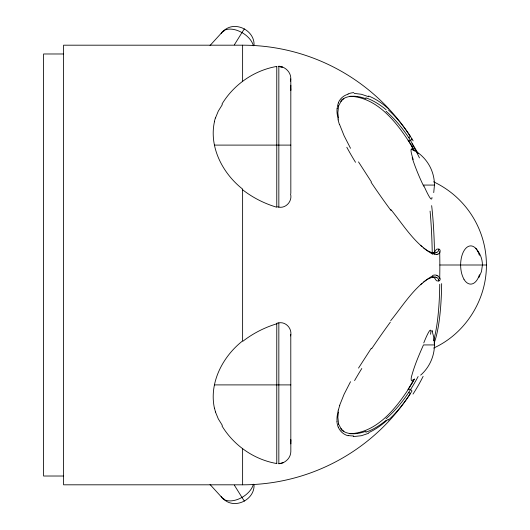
<?xml version="1.0" encoding="UTF-8"?>
<svg xmlns="http://www.w3.org/2000/svg" width="530" height="530" viewBox="0 0 530 530"><rect width="100%" height="100%" fill="white"/><g stroke="black" fill="none" stroke-linecap="round" stroke-linejoin="round"><path stroke-width="0.79" d="M221.971 425.908C233.816 445.518 254.155 459.656 276.766 463.545L276.766 323.293A11.912 11.077 -30.2 0 1 278.84 322.856C286.101 321.491 292.494 328.951 290.586 335.934M276.766 66.806L276.766 66.416C254.168 70.377 233.816 84.462 221.971 104.092M278.84 322.856L278.84 463.75C285.206 463.3 290.712 458.112 290.831 451.606L290.784 334.503M254.042 484.95C254.705 499.571 235.194 509.482 224.057 499.525M290.731 90.517L290.818 85.231M432.593 276.945C435.7 277.071 435.315 282.04 438.509 280.9L438.529 280.039M433.6 181.816A91.922 91.922 0 0 1 486.408 265C486.673 299.781 465.386 333.648 433.666 348.051M337.06 108.511L336.994 109.796A53.232 24.3 49.1 0 0 337.166 113.924L338.253 119.906M431.917 330.919A39.969 39.969 0 0 1 434.454 344.931C434.414 356.379 429.287 367.601 420.668 375.127M433.732 192.609L434.454 185.069A39.969 39.969 0 0 0 411.962 149.129L413.513 150.633M290.784 90.239L290.692 88.49M338.491 411.909L337.842 417.17L338.61 424.166M338.61 105.834L337.842 112.83L338.491 118.091M290.36 81.176C292.514 73.856 286.081 66.701 278.84 66.197M214.425 121.814C208.899 147.207 222.845 173.641 242.621 189.084L242.621 340.916C222.845 356.359 208.899 382.792 214.425 408.186M290.692 441.51L290.731 439.483M338.253 410.094L337.166 416.076A53.232 24.3 -49.1 0 0 336.987 420.21L337.06 421.489M215.465 117.998L218.314 111.075L222.355 104.582M339.617 405.397L344.089 394.267L350.522 381.706M438.535 249.948L438.88 249.113A1.484 1.113 -11.7 0 1 439.655 249.584A3.12 2.305 -7.1 0 1 439.966 250.074L439.999 250.14A4.975 3.73 -11.4 0 1 440.145 251.339L439.774 252.081M338.306 102.893C339.922 98.606 343.745 95.38 348.13 94.201M418.13 376.505C409.829 392.207 399.454 407.06 386.012 418.793M338.405 106.239L341.254 100.945L340.916 101.257L343.924 98.653M414.208 379.275L412.048 383.15M478.815 277.634L481.492 271.565L482.413 265A23.983 23.983 0 0 0 475.542 248.199L475.96 248.649M234.333 44.871L241.971 32.575A15.986 0.623 -60.5 0 1 244.423 29.415M358.512 368.092L371.331 348.217M414.44 378.937A195.855 195.855 0 0 1 408.146 389.623C394.77 409.856 376.174 432.639 349.972 433.752M390.709 320.657C403.509 304.955 414.606 286.094 432.639 275.872M413.248 379.685C410.114 383.415 411.187 376.664 411.909 375.147C414.804 364.739 419.084 354.775 423.477 344.931L434.454 344.931M210.019 45.507L221.487 32.939A15.986 12.78 31.2 0 1 224.197 30.813M388.291 420.171C397.533 411.731 405.264 401.767 411.889 391.173A1.603 0.61 32 0 0 410.538 389.63L408.146 389.623M420.886 284.398L422.046 283.378M423.722 281.986L426.875 279.635M341.201 100.243C348.097 94.446 358.108 95.797 365.932 98.759M224.057 30.475C235.194 20.518 254.705 30.429 254.042 45.05M436.766 252.293L435.647 252.903M427.518 279.244L432.97 276.898M437.939 254.089L436.813 254.566M368.708 433.262L361.367 435.726L353.265 436.587M365.932 431.241C358.108 434.202 348.097 435.554 341.201 429.757M432.593 253.055C435.7 252.929 435.315 247.96 438.509 249.1A1.424 0.457 0 0 1 438.88 249.113M278.84 463.71L283.424 462.65M349.972 96.248C376.174 97.361 394.77 120.144 408.146 140.377A195.848 195.848 0 0 1 414.44 151.063M408.968 137.959L408.743 137.614A1.597 0.656 -33.1 0 0 410.081 135.985A199.83 199.83 0 0 0 242.621 45.189L63.573 45.189L63.573 484.811L242.621 484.811A199.803 199.803 0 0 0 410.081 394.015A1.597 0.656 33.1 0 0 408.743 392.385M63.573 53.98L43.592 53.98L43.592 476.019L63.573 476.019M408.146 140.377L410.538 140.377A1.603 0.61 -32 0 0 411.889 138.827L411.552 138.29M214.451 145.101L290.824 145.101L290.831 193.51M434.454 185.069L423.477 185.069C423.775 185.096 431.864 204.812 431.99 197.471M439.84 265L486.408 265M214.451 384.899L290.824 384.899M354.146 93.393L361.367 94.274L368.708 96.738M276.766 66.416L276.766 206.707A11.912 11.07 30.1 0 0 278.84 207.137C286.094 208.515 292.494 201.042 290.586 194.066M280.337 66.793L281.834 67.005M278.84 66.581L282.583 67.111M432.97 253.102L427.518 250.756M348.13 435.799C343.745 434.62 339.922 431.393 338.306 427.107M436.813 275.434L437.939 275.911M432.639 254.128C414.606 243.906 403.509 225.045 390.709 209.343M435.647 277.097L436.766 277.707M426.875 250.365L423.722 248.013M343.924 431.347L340.916 428.743L341.254 429.055L338.405 423.761M420.886 245.602L422.046 246.622M386.012 111.207C394.824 118.846 402.277 127.935 408.743 137.614M388.291 109.829C396.712 117.501 403.853 126.471 410.081 135.985M210.019 484.493L221.487 497.06A15.986 12.78 -31.2 0 0 224.197 499.187M222.355 425.418L218.314 418.925L215.471 412.002M371.331 181.783L358.512 161.908M409.193 138.297L418.13 153.495M410.306 136.336L410.531 136.687M410.763 137.045L411.326 137.932M234.333 485.129L241.971 497.425A15.986 0.623 60.5 0 0 244.423 500.585M411.889 138.827L413.148 140.874M412.048 146.85L414.208 150.725M350.522 148.294L344.089 135.733L339.617 124.603M439.774 277.919L440.152 278.661A4.975 3.73 11.4 0 1 440.013 279.866L439.993 279.88A3.12 2.305 7.1 0 1 439.668 280.423A1.484 1.113 11.7 0 1 438.886 280.9A1.424 0.457 0 0 1 438.509 280.9M438.535 280.052L438.88 280.887M290.784 439.761L290.831 443.895M290.824 145.101L290.818 78.904M278.84 66.25L278.84 207.144M276.766 463.193L276.766 463.584M242.621 45.189L242.621 81.68M242.621 448.32L242.621 484.811M242.945 341.207A79.798 59.936 -22.7 0 1 276.865 323.764M276.66 207.203A79.798 60.95 22.5 0 1 242.21 189.442M214.332 121.774A78.612 58.611 33.4 0 1 215.399 117.965M221.162 33.529A18.212 10.944 31.2 0 1 237.957 30.68A18.212 10.944 31.2 0 1 253.367 45.812M215.531 411.976A78.612 58.486 -34.2 0 1 214.504 408.16M253.367 484.188A18.212 10.938 -31.2 0 1 237.957 499.32A18.212 10.938 -31.2 0 1 221.169 496.471M439.701 251.743A99.183 14.827 90 0 1 439.721 278.276M408.252 140.139A97.785 44.493 69.8 0 1 412.174 146.638M365.813 97.805A115.209 58.134 72.3 0 1 386.112 109.73M435.627 252.863A75.346 17.921 63.7 0 1 432.877 252.889M438.754 250.412A71.775 17.073 66.5 0 1 436.806 252.399M411.923 382.925A97.785 44.089 -69.7 0 1 408.04 389.384M386.112 420.27A115.209 58.134 -72.3 0 1 365.813 432.195M432.877 277.11A75.346 17.921 -63.7 0 1 435.627 277.137M436.806 277.601A71.775 17.073 -66.5 0 1 438.754 279.588M423.112 376.38A93.154 41.976 -70 0 1 412.996 394.082M437.886 276.024A74.16 17.265 -67.3 0 1 439.575 278.343M432.844 275.375A78.864 18.484 -64.4 0 1 436.846 275.361M371.623 348.8A117.342 15.787 -56.7 0 1 390.345 322.127M354.577 380.586A98.819 23.002 -56.6 0 1 361.798 368.496M338.425 410.001A59.93 26.189 -50.7 0 1 339.796 405.317M338.233 427.173A56.597 25.672 -49.5 0 1 336.928 421.595M353.543 435.918A91.657 40.995 -60.7 0 1 348.29 435.475M388.212 419.223A117.263 57.319 -71.5 0 1 368.774 432.579M368.628 95.99A117.263 58.34 72.6 0 1 388.384 108.71M348.005 93.929A92.445 41.976 63.6 0 1 353.835 92.604M337.199 108.617A56.597 25.539 50 0 1 338.385 102.966M339.432 124.523A59.93 26.407 50.5 0 1 338.087 119.813M355.511 162.279A98.819 28.646 55.9 0 1 346.812 147.267M390.994 210.509A117.342 16.814 56.8 0 1 371.079 182.267M436.727 254.387A78.864 18.285 63.4 0 1 432.341 253.426M439.946 252.439A74.16 17.391 66.4 0 1 437.952 254.128M411.962 143.716A92.598 36.49 69.1 0 1 419.462 157.9M411.373 149.175A26.56 3.127 67 0 1 411.949 149.089M413.201 159.49A26.401 3.107 66.6 0 1 411.359 149.129M423.675 186.162A27.162 3.067 67.1 0 1 412.168 157.662M423.775 342.91A26.864 2.623 -71.4 0 1 430.559 334.264M431.996 330.707A26.215 3.399 -68.8 0 1 432.546 331.243M463.975 279.204A19.107 10.123 -90 0 1 460.63 265A19.107 10.13 90 0 1 466.864 247.344A19.107 10.13 90 0 1 477.901 251.472M479.458 274.706A19.12 10.156 -89.9 0 1 463.942 279.27M477.841 251.485A19.471 10.289 90 0 1 479.405 255.347M431.652 205.633A86.933 10.812 90 0 1 434.534 254.022M430.082 211.106A89.285 10.905 90 0 1 432.255 253.857M441.649 283.61A86.88 17.424 88 0 1 434.096 343.115M439.741 284.285A89.239 17.854 87.9 0 1 433.527 340.817"/></g></svg>
